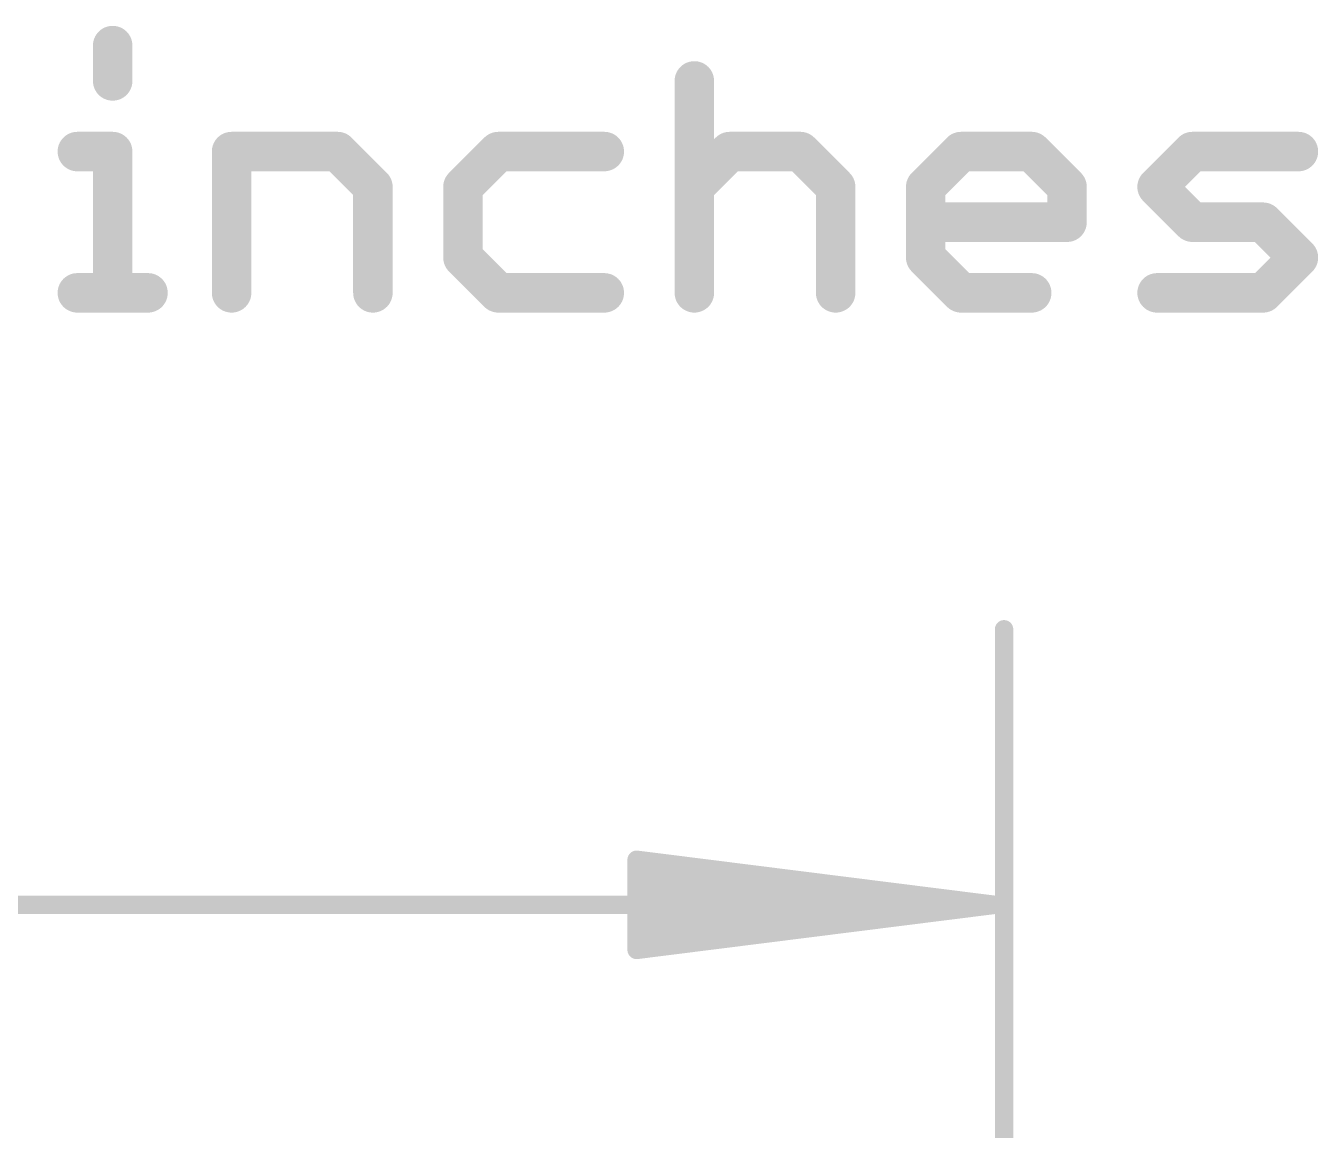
# Model space of a CAD drawing. Extents: x -33 to 74, y -22 to 37.
# Drawn here: x 18.48 to 27.62, y 28.89 to 36.7 of the extents above; entities that cross this region are included whole.
import ezdxf

# ---------------------------------------------------------------- set-up
doc = ezdxf.new("R2010")
doc.units = 0
doc.layers.add('47', color=253, linetype='CONTINUOUS')

msp = doc.modelspace()

# ---------------------------------------------------------------- linework, layer by layer
at = {"layer": '47'}
for points, const_width in [([(19.0926, 36.5606), (19.0926, 36.3106)], 0.2794), ([(23.2083, 36.3106), (23.2083, 34.8107)], 0.2794), ([(18.8426, 35.8106), (19.0926, 35.8106)], 0.2794), ([(19.0926, 35.8106), (19.0926, 34.8107)], 0.2794), ([(19.934, 34.8107), (19.934, 35.8106)], 0.2794), ([(19.934, 35.8106), (20.684, 35.8106)], 0.2794), ([(20.684, 35.8106), (20.9339, 35.5606)], 0.2794), ([(21.8211, 35.8106), (21.5712, 35.5606)], 0.2794), ([(22.5711, 35.8106), (21.8211, 35.8106)], 0.2794), ([(23.2083, 35.5606), (23.4583, 35.8106)], 0.2794), ([(23.4583, 35.8106), (23.9583, 35.8106)], 0.2794), ([(23.9583, 35.8106), (24.2082, 35.5606)], 0.2794), ([(24.8455, 35.5606), (25.0955, 35.8106)], 0.2794), ([(25.0955, 35.8106), (25.5954, 35.8106)], 0.2794), ([(25.5954, 35.8106), (25.8454, 35.5606)], 0.2794), ([(26.4826, 35.5606), (26.7326, 35.8106)], 0.2794), ([(26.7326, 35.8106), (27.4826, 35.8106)], 0.2794), ([(20.9339, 35.5606), (20.9339, 34.8107)], 0.2794), ([(21.5712, 35.5606), (21.5712, 35.0607)], 0.2794), ([(24.2082, 35.5606), (24.2082, 34.8107)], 0.2794), ([(24.8455, 35.0607), (24.8455, 35.5606)], 0.2794), ([(25.8454, 35.5606), (25.8454, 35.3107)], 0.2794), ([(26.7326, 35.3107), (26.4826, 35.5606)], 0.2794), ([(25.8454, 35.3107), (24.8455, 35.3107)], 0.2794), ([(27.2326, 35.3107), (26.7326, 35.3107)], 0.2794), ([(27.4826, 35.0607), (27.2326, 35.3107)], 0.2794), ([(21.5712, 35.0607), (21.8211, 34.8107)], 0.2794), ([(25.0955, 34.8107), (24.8455, 35.0607)], 0.2794), ([(27.2326, 34.8107), (27.4826, 35.0607)], 0.2794), ([(18.8426, 34.8107), (19.3425, 34.8107)], 0.2794), ([(21.8211, 34.8107), (22.5711, 34.8107)], 0.2794), ([(25.5954, 34.8107), (25.0955, 34.8107)], 0.2794), ([(26.4826, 34.8107), (27.2326, 34.8107)], 0.2794), ([(25.4, 25.4), (25.4, 32.43)], 0.13), ([(25.335, 30.48), (22.8, 30.7992)], 0.13), ([(22.8, 30.7992), (22.8, 30.1608)], 0.13), ([(25.335, 30.48), (22.8, 30.74)], 0.13), ([(25.335, 30.48), (22.8, 30.61)], 0.13), ([(0.065, 30.48), (25.335, 30.48)], 0.13), ([(22.8, 30.1608), (25.335, 30.48)], 0.13), ([(22.8, 30.35), (25.335, 30.48)], 0.13), ([(22.8, 30.22), (25.335, 30.48)], 0.13)]:
    msp.add_lwpolyline(points, dxfattribs=dict(at, const_width=const_width))
for points, const_width in [([(19.1624, 36.5606, 1), (19.0227, 36.5606)], 0.1397), ([(23.2782, 36.3106, 1), (23.1385, 36.3106)], 0.1397), ([(19.0227, 36.3106, 1), (19.1624, 36.3106)], 0.1397), ([(18.8426, 35.8805, 1), (18.8426, 35.7408)], 0.1397), ([(19.1624, 35.8106, 1), (19.0227, 35.8106)], 0.1397), ([(19.0926, 35.7408, 1), (19.0926, 35.8805)], 0.1397), ([(19.934, 35.8805, 1), (19.934, 35.7408)], 0.1397), ([(20.0039, 35.8106, 1), (19.8642, 35.8106)], 0.1397), ([(20.7333, 35.86, 1), (20.6346, 35.7612)], 0.1397), ([(20.684, 35.7408, 1), (20.684, 35.8805)], 0.1397), ([(21.8211, 35.8805, 1), (21.8211, 35.7408)], 0.1397), ([(21.8705, 35.7612, 1), (21.7718, 35.86)], 0.1397), ([(22.5711, 35.7408, 1), (22.5711, 35.8805)], 0.1397), ([(23.4583, 35.8805, 1), (23.4583, 35.7408)], 0.1397), ([(23.5077, 35.7612, 1), (23.4089, 35.86)], 0.1397), ([(24.0077, 35.86, 1), (23.9089, 35.7612)], 0.1397), ([(23.9583, 35.7408, 1), (23.9583, 35.8805)], 0.1397), ([(25.0955, 35.8805, 1), (25.0955, 35.7408)], 0.1397), ([(25.1449, 35.7612, 1), (25.0461, 35.86)], 0.1397), ([(25.6448, 35.86, 1), (25.546, 35.7612)], 0.1397), ([(25.5954, 35.7408, 1), (25.5954, 35.8805)], 0.1397), ([(26.7326, 35.8805, 1), (26.7326, 35.7408)], 0.1397), ([(26.782, 35.7612, 1), (26.6832, 35.86)], 0.1397), ([(27.4826, 35.7408, 1), (27.4826, 35.8805)], 0.1397), ([(21.0038, 35.5606, 1), (20.8641, 35.5606)], 0.1397), ([(20.8845, 35.5112, 1), (20.9833, 35.61)], 0.1397), ([(21.641, 35.5606, 1), (21.5013, 35.5606)], 0.1397), ([(21.5218, 35.61, 1), (21.6206, 35.5112)], 0.1397), ([(23.1589, 35.61, 1), (23.2577, 35.5112)], 0.1397), ([(24.2781, 35.5606, 1), (24.1384, 35.5606)], 0.1397), ([(24.1589, 35.5112, 1), (24.2576, 35.61)], 0.1397), ([(24.9153, 35.5606, 1), (24.7756, 35.5606)], 0.1397), ([(24.7961, 35.61, 1), (24.8949, 35.5112)], 0.1397), ([(25.9153, 35.5606, 1), (25.7756, 35.5606)], 0.1397), ([(25.796, 35.5112, 1), (25.8948, 35.61)], 0.1397), ([(26.532, 35.61, 1), (26.4332, 35.5112)], 0.1397), ([(26.4332, 35.61, 1), (26.532, 35.5112)], 0.1397), ([(24.8455, 35.3805, 1), (24.8455, 35.2408)], 0.1397), ([(25.8454, 35.2408, 1), (25.8454, 35.3805)], 0.1397), ([(26.7326, 35.3805, 1), (26.7326, 35.2408)], 0.1397), ([(26.6832, 35.2613, 1), (26.782, 35.3601)], 0.1397), ([(27.282, 35.3601, 1), (27.1832, 35.2613)], 0.1397), ([(27.2326, 35.2408, 1), (27.2326, 35.3805)], 0.1397), ([(25.7756, 35.3107, 1), (25.9153, 35.3107)], 0.1397), ([(21.6206, 35.1101, 1), (21.5218, 35.0113)], 0.1397), ([(21.5013, 35.0607, 1), (21.641, 35.0607)], 0.1397), ([(24.8949, 35.1101, 1), (24.7961, 35.0113)], 0.1397), ([(24.7756, 35.0607, 1), (24.9153, 35.0607)], 0.1397), ([(27.4332, 35.0113, 1), (27.532, 35.1101)], 0.1397), ([(27.532, 35.0113, 1), (27.4332, 35.1101)], 0.1397), ([(18.8426, 34.8806, 1), (18.8426, 34.7409)], 0.1397), ([(19.3425, 34.7409, 1), (19.3425, 34.8806)], 0.1397), ([(21.8211, 34.8806, 1), (21.8211, 34.7409)], 0.1397), ([(22.5711, 34.7409, 1), (22.5711, 34.8806)], 0.1397), ([(25.0955, 34.8806, 1), (25.0955, 34.7409)], 0.1397), ([(25.5954, 34.7409, 1), (25.5954, 34.8806)], 0.1397), ([(26.4826, 34.8806, 1), (26.4826, 34.7409)], 0.1397), ([(27.2326, 34.7409, 1), (27.2326, 34.8806)], 0.1397), ([(19.0227, 34.8107, 1), (19.1624, 34.8107)], 0.1397), ([(19.8642, 34.8107, 1), (20.0039, 34.8107)], 0.1397), ([(20.8641, 34.8107, 1), (21.0038, 34.8107)], 0.1397), ([(21.7718, 34.7613, 1), (21.8705, 34.8601)], 0.1397), ([(23.1385, 34.8107, 1), (23.2782, 34.8107)], 0.1397), ([(24.1384, 34.8107, 1), (24.2781, 34.8107)], 0.1397), ([(25.0461, 34.7613, 1), (25.1449, 34.8601)], 0.1397), ([(27.1832, 34.8601, 1), (27.282, 34.7613)], 0.1397), ([(25.4325, 32.43, 1), (25.3675, 32.43)], 0.065), ([(22.8041, 30.8315, 1), (22.7959, 30.767)], 0.065), ([(22.8325, 30.7992, 1), (22.7675, 30.7992)], 0.065), ([(22.8033, 30.7723, 1), (22.7967, 30.7077)], 0.065), ([(22.8017, 30.6425, 1), (22.7983, 30.5775)], 0.065), ([(25.3391, 30.4478, 1), (25.3309, 30.5122)], 0.065), ([(25.3309, 30.4478, 1), (25.3391, 30.5122)], 0.065), ([(25.3383, 30.4477, 1), (25.3317, 30.5123)], 0.065), ([(25.3317, 30.4477, 1), (25.3383, 30.5123)], 0.065), ([(25.3333, 30.4475, 1), (25.3367, 30.5125)], 0.065), ([(25.3367, 30.4475, 1), (25.3333, 30.5125)], 0.065), ([(25.335, 30.4475, 1), (25.335, 30.5125)], 0.065), ([(22.7983, 30.3825, 1), (22.8017, 30.3175)], 0.065), ([(22.7967, 30.2523, 1), (22.8033, 30.1877)], 0.065), ([(22.7959, 30.193, 1), (22.8041, 30.1285)], 0.065), ([(22.7675, 30.1608, 1), (22.8325, 30.1608)], 0.065)]:
    msp.add_lwpolyline(points, format="xyb", dxfattribs=dict(at, const_width=const_width))

doc.saveas('drawing.dxf')
